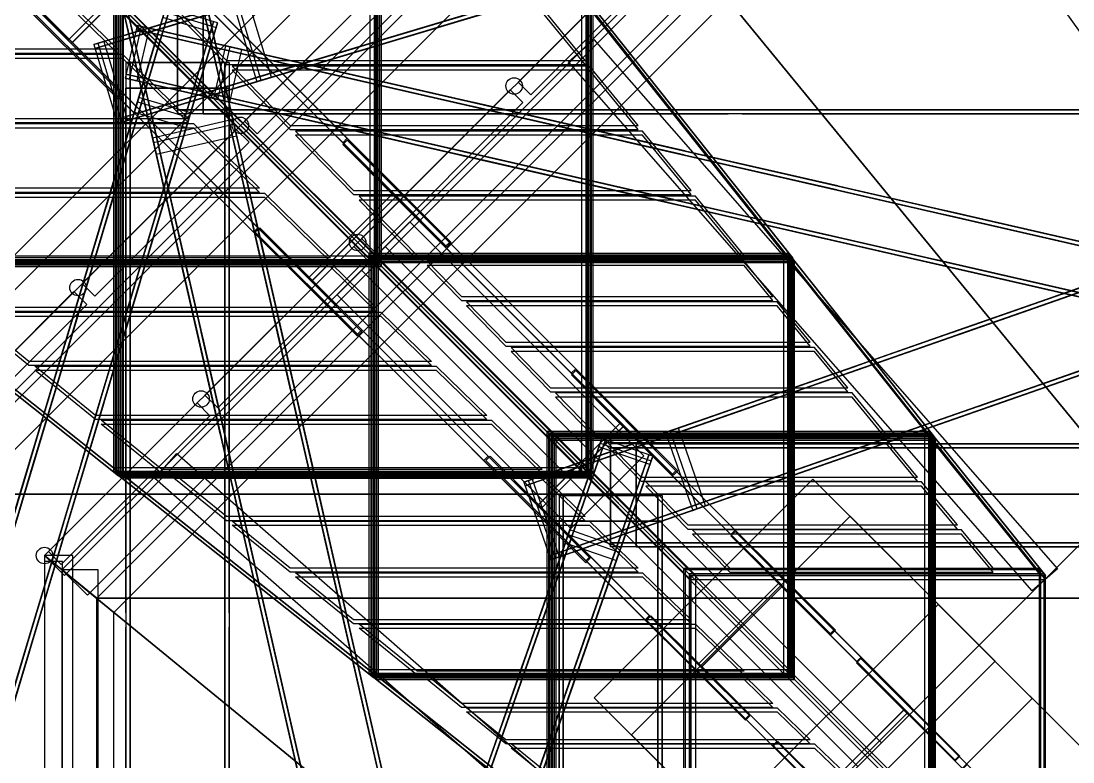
# Model space of a CAD drawing. Header units: millimetres. Extents: x -52000 to 48850, y -48850 to 51750.
# Drawn here: x -13591 to -9509, y 10269 to 13145 of the extents above; entities that cross this region are included whole.
import ezdxf

# ---------------------------------------------------------------- set-up
doc = ezdxf.new("R2010")
doc.units = ezdxf.units.MM
doc.layers.add('D-STR-DECK', color=7, linetype='Continuous', lineweight=25)
doc.layers.add('D-STR-STRC', color=7, linetype='Continuous', lineweight=25)

msp = doc.modelspace()

# ---------------------------------------------------------------- linework, layer by layer
at = {"layer": 'D-STR-DECK'}
for points in [[(-11583.8, 14134.1), (-14134.1, 11583.8), (-14201.9, 11651.7), (-11651.7, 14201.9)], [(-11480, 14000), (-14000, 11480), (-13922.2, 11402.2), (-11402.2, 13922.2)], [(-11480, 14000), (-14000, 11480), (-13922.2, 11402.2), (-11402.2, 13922.2)], [(-11480, 14000), (-14000, 11480), (-13790, 11307.8), (-11307.8, 13790)], [(-11480, 14000), (-14000, 11480), (-13901, 11381), (-11381, 13901)], [(-11480, -14000), (11480, -14000), (14000, -11480), (14000, 11480), (11480, 14000), (-11480, 14000), (-14000, 11480), (-14000, -11480)], [(-13790, 11307.8), (13790, 11307.8), (11307.8, 13790), (-11307.8, 13790)], [(-11070, 13500), (-13500, 11070), (-13297.5, 10904), (-10904, 13297.5)], [(-11070, 13500), (-13500, 11070), (-13422.2, 10992.2), (-10992.2, 13422.2)], [(-11070, 13500), (-13500, 11070), (-13422.2, 10992.2), (-10992.2, 13422.2)], [(-11070, 13500), (-13500, 11070), (-13297.5, 10904), (-10904, 13297.5)], [(-11085.2, 13484.8), (-11662.3, 12907.7), (-11612.8, 12858.2), (-11035.7, 13435.3)], [(-11014.6, 13432.5), (-13432.5, 11014.6), (-13231, 10849.4), (-10849.4, 13231)], [(-11014.6, 13432.5), (-13432.5, 11014.6), (-11315.7, 9278.9), (-9278.9, 11315.7)], [(-11014.6, 13432.5), (-13432.5, 11014.6), (-13333.5, 10915.7), (-10915.7, 13333.5)], [(11014.6, 13432.5), (-11014.6, 13432.5), (-9278.9, 11315.7), (9278.9, 11315.7)], [(-8171.8, 11277.8), (-9690.6, 13394.6), (-9585, 13470.4), (-8066.2, 11353.6)], [(-12125.8, 13354.2), (-12724.2, 12755.8), (-12674.8, 12706.3), (-12076.3, 13304.8)], [(-13297.5, 10904), (13297.5, 10904), (10904, 13297.5), (-10904, 13297.5)], [(-9667.2, 10933.4), (-11466.5, 12986.7), (-11368.7, 13072.4), (-9569.4, 11019)], [(-11692.7, 12877.3), (-12269.8, 12300.2), (-12220.3, 12250.7), (-11643.2, 12827.8)], [(-12755.8, 12724.2), (-13354.2, 12125.8), (-13304.8, 12076.3), (-12706.3, 12674.8)], [(-11457.1, 11174.3), (-12365, 12082.2), (-12082.2, 12365), (-11174.3, 11457.1)], [(-12300.2, 12269.8), (-12877.3, 11692.7), (-12827.8, 11643.2), (-12250.7, 12220.3)], [(-10343.2, 10251.3), (-12269.5, 12177.6), (-12177.6, 12269.5), (-10251.3, 10343.2)], [(-13385.8, 12094.2), (-13984.2, 11495.8), (-13934.8, 11446.3), (-13336.3, 12044.8)], [(-12907.7, 11662.3), (-13484.8, 11085.2), (-13435.3, 11035.7), (-12858.2, 11612.8)], [(-11019, 9569.4), (-13072.4, 11368.7), (-12986.7, 11466.5), (-10933.4, 9667.2)], [(-13790, -11307.8), (4700, -11307.8), (4700, 11307.8), (-13790, 11307.8)], [(-13500, 11070), (-13500, -11070), (-13297.5, -10904), (-13297.5, 10904)], [(-13500, 11070), (-13500, -11070), (-13390, -11070), (-13390, 11070)], [(-13500, 11070), (-13500, -11070), (-13390, -11070), (-13390, 11070)], [(-13500, 11070), (-13500, -11070), (-13297.5, -10904), (-13297.5, 10904)], [(-13500, 11046.9), (-13500, 10170.6), (-13430, 10170.6), (-13430, 11046.9)], [(-13432.5, 11014.6), (-13432.5, -11014.6), (-13231, -10849.4), (-13231, 10849.4)], [(-13432.5, 11014.6), (-13432.5, -11014.6), (-11315.7, -9278.9), (-11315.7, 9278.9)], [(-13432.5, 11014.6), (-13432.5, -11014.6), (-13292.5, -11014.6), (-13292.5, 11014.6)], [(-13297.5, -10904), (4700, -10904), (4700, 10904), (-13297.5, 10904)]]:
    msp.add_lwpolyline(points, close=True, dxfattribs=at)
for centre in [(-11677.5, 12892.5), (-12740, 12740), (-12285, 12285), (-13370, 12110), (-12892.5, 11677.5), (-13500, 11070)]:
    msp.add_circle(centre, 32, dxfattribs=at)
at = {"layer": 'D-STR-STRC'}
for points in [[(-7104.4, 14912.3), (-7662.8, 14745), (-13309, 13053.6), (-12750.7, 13220.8)], [(-7099.8, 14896.9), (-7658.2, 14729.7), (-13304.4, 13038.2), (-12746.1, 13205.5)], [(-7017.2, 14621), (-7575.5, 14453.8), (-13221.8, 12762.3), (-12663.4, 12929.6)], [(-14257.9, 14596.9), (-14596.9, 14257.9), (-13408.9, 13069.9), (-13069.9, 13408.9)], [(-14584.4, 14245.4), (-14245.4, 14584.4), (-13057.3, 13396.3), (-13396.3, 13057.3)], [(-7012.6, 14605.7), (-7570.9, 14438.4), (-13217.2, 12747), (-12658.8, 12914.3)], [(-14596.9, 14257.9), (-14797.5, 14458.5), (-13609.4, 13270.5), (-13408.9, 13069.9)], [(-14814.5, 14441.6), (-14400.7, 14027.8), (-13212.7, 12839.8), (-13626.4, 13253.5)], [(-14266, 14266), (-14266, 12218.6), (-12218.6, 12218.6), (-12218.6, 14266)], [(-14258.3, 14258.3), (-14258.3, 12212.5), (-12212.5, 12212.5), (-12212.5, 14258.3)], [(-14254.1, 14254.1), (-14254.1, 12207.5), (-12207.5, 12207.5), (-12207.5, 14254.1)], [(-12217.9, 12217.9), (-12217.9, 14266.7), (-12237.9, 14266.7), (-12237.9, 12217.9)], [(-14383.8, 14044.8), (-14584.4, 14245.4), (-13396.3, 13057.3), (-13195.7, 12856.8)], [(-14246.4, 14246.4), (-14246.4, 12201.2), (-12201.2, 12201.2), (-12201.2, 14246.4)], [(-14240.2, 14240.2), (-14240.2, 12198.2), (-12198.2, 12198.2), (-12198.2, 14240.2)], [(-14232.6, 14232.6), (-14232.6, 12192), (-12192, 12192), (-12192, 14232.6)], [(-12200.5, 12200.5), (-12200.5, 14247.1), (-12220.5, 14247.1), (-12220.5, 12200.5)], [(-14400.7, 14027.8), (-14383.8, 14044.8), (-13195.7, 12856.8), (-13212.7, 12839.8)], [(-12839.8, 13212.7), (-13253.5, 13626.4), (-13270.5, 13609.4), (-13069.9, 13408.9), (-13408.9, 13069.9), (-13609.4, 13270.5), (-13626.4, 13253.5), (-13212.7, 12839.8), (-13195.7, 12856.8), (-13396.3, 13057.3), (-13057.3, 13396.3), (-12856.8, 13195.7)], [(-12849.2, 13213.1), (-13253.1, 13617), (-13270.1, 13600), (-13074.4, 13404.3), (-13404.3, 13074.4), (-13600, 13270.1), (-13617, 13253.1), (-13213.1, 12849.2), (-13196.1, 12866.2), (-13391.8, 13061.9), (-13061.9, 13391.8), (-12866.2, 13196.1)], [(-13253.1, 13617), (-13270.1, 13600), (-12342.5, 12672.4), (-12325.5, 12689.4)], [(-13270.1, 13600), (-13074.4, 13404.3), (-12146.8, 12476.7), (-12342.5, 12672.4)], [(-12849.2, 13213.1), (-13253.1, 13617), (-12325.5, 12689.4), (-11921.6, 12285.5)], [(-13074.4, 13404.3), (-13404.3, 13074.4), (-12476.7, 12146.8), (-12146.8, 12476.7)], [(-13391.8, 13061.9), (-13061.9, 13391.8), (-12134.3, 12464.2), (-12464.2, 12134.3)], [(-13061.9, 13391.8), (-12866.2, 13196.1), (-11938.6, 12268.5), (-12134.3, 12464.2)], [(-12365.2, 13336.3), (-12814.5, 13201.7), (-13216.8, 13081.2)], [(-12360.6, 13321), (-12809.9, 13186.4), (-13212.2, 13065.9)], [(-12343.7, 13342.7), (-12746, 13222.2), (-13195.3, 13087.6)], [(-12339.1, 13327.4), (-12741.4, 13206.9), (-13190.7, 13072.3)], [(-11336.9, 13327), (-11786.2, 13192.4), (-12217.2, 13063.3)], [(-11332.3, 13311.7), (-11781.6, 13177.1), (-12212.6, 13048)], [(-11315.4, 13333.4), (-11746.4, 13204.3), (-12195.7, 13069.7)], [(-11310.8, 13318.1), (-11741.8, 13189), (-12191.1, 13054.4)], [(-15581.7, 13295.4), (-13279.5, 13295.4), (-12200.5, 12216.4), (-14247.1, 12216.4)], [(-15581.7, 13279.5), (-13279.5, 13279.5), (-12200.5, 12200.5), (-14247.1, 12200.5)], [(-15345.8, 13267.9), (-13453.9, 13267.9), (-13216.2, 13035.1), (-15062.7, 13035.1)], [(-13600, 13270.1), (-13617, 13253.1), (-12689.4, 12325.5), (-12672.4, 12342.5)], [(-13404.3, 13074.4), (-13600, 13270.1), (-12672.4, 12342.5), (-12476.7, 12146.8)], [(-12890.9, 13294.4), (-13202.9, 13222.9), (-13076.9, 12673.4), (-12765, 12744.9)], [(-12906.5, 13290.9), (-12780.6, 12741.3), (-11100.1, 5409.1), (-11226, 5958.6)], [(-12890.9, 13294.4), (-12765, 12744.9), (-11084.5, 5412.7), (-11210.4, 5962.2)], [(-15345.8, 13252), (-13453.9, 13252), (-13216.2, 13019.2), (-15062.7, 13019.2)], [(-13617, 13253.1), (-13213.1, 12849.2), (-12285.5, 11921.6), (-12689.4, 12325.5)], [(-12619.3, 12926.1), (-12711.1, 13232.7), (-13269.5, 13065.4), (-13177.6, 12758.9)], [(-13232.4, 13232.4), (-13232.4, 11396.2), (-13212.4, 11396.2), (-13212.4, 13232.4)], [(-11396.2, 13232.4), (-13232.4, 13232.4), (-12223.8, 12223.8), (-10596.4, 12223.8)], [(-13231.7, 13231.7), (-13231.7, 11396.9), (-11396.9, 11396.9), (-11396.9, 13231.7)], [(-12880.4, 13248.3), (-13192.3, 13176.8), (-13066.3, 12627.3), (-12754.4, 12698.8)], [(-6260.8, 13234.1), (-6828.6, 13035.8), (-11640.1, 11355.3), (-11072.3, 11553.6)], [(-11396.2, 11396.2), (-11396.2, 13232.4), (-11416.2, 13232.4), (-11416.2, 11396.2)], [(-14830.8, 7184.6), (-14721, 7551), (-13029.6, 13197.3), (-13139.4, 12830.8)], [(-14815.5, 7180), (-14705.7, 7546.4), (-13014.3, 13192.7), (-13124.1, 12826.2)], [(-12658.8, 12914.3), (-12750.7, 13220.8), (-13309, 13053.6), (-13217.2, 12747)], [(-11396.2, 13216.5), (-13232.4, 13216.5), (-12223.8, 12207.9), (-10596.4, 12207.9)], [(-13224.4, 13224.4), (-13224.4, 11391.1), (-11391.1, 11391.1), (-11391.1, 13224.4)], [(-13220.3, 13220.3), (-13220.3, 11386.2), (-11386.2, 11386.2), (-11386.2, 13220.3)], [(-13213.3, 13213.3), (-13213.3, 11379.4), (-13193.3, 11379.4), (-13193.3, 13213.3)], [(-13212.6, 13212.6), (-13212.6, 11380.1), (-11380.1, 11380.1), (-11380.1, 13212.6)], [(-13207.1, 13207.1), (-13207.1, 11377.4), (-11377.4, 11377.4), (-11377.4, 13207.1)], [(-13202.9, 13222.9), (-13076.9, 12673.4), (-11396.4, 5341.2), (-11522.4, 5890.7)], [(-13199.7, 13199.7), (-13199.7, 11371.5), (-11371.5, 11371.5), (-11371.5, 13199.7)], [(-13187.3, 13226.5), (-13061.3, 12677), (-11380.8, 5344.8), (-11506.8, 5894.3)], [(-13139.4, 12830.8), (-12938.2, 12770.6), (-12828.5, 13137), (-13029.6, 13197.3)], [(-13034.9, 13179.8), (-12833.7, 13119.6), (-12828.5, 13137), (-13029.6, 13197.3)], [(-11573.2, 13200.4), (-12998, 13200.4), (-12793.6, 12991.2), (-11402.5, 12991.2)], [(-12883.3, 13189.6), (-12761.5, 12658.2), (-12660.2, 12216)], [(-12867.7, 13193.2), (-12745.9, 12661.8), (-12644.6, 12219.6)], [(-12866.2, 13196.1), (-12849.2, 13213.1), (-11921.6, 12285.5), (-11938.6, 12268.5)], [(-12658.8, 12914.3), (-12750.7, 13220.8), (-12768.1, 13215.6), (-12676.3, 12909.1)], [(-11807.4, 13186), (-12256.7, 13051.4), (-12687.7, 12922.3)], [(-11786, 13192.5), (-12216.9, 13063.4), (-12666.2, 12928.8)], [(-6255.6, 13219), (-6823.3, 13020.7), (-11634.8, 11340.2), (-11067, 11538.5)], [(-11379.4, 11379.4), (-11379.4, 13213.3), (-11399.4, 13213.3), (-11399.4, 11379.4)], [(-13151.2, 12791.3), (-12950.1, 12731), (-12840.3, 13097.5), (-13041.5, 13157.7)], [(-11573.2, 13184.5), (-12998, 13184.5), (-12793.6, 12975.3), (-11402.5, 12975.3)], [(-12983.9, 12783.9), (-12983.9, 13183.9), (-12983.9, 13183.9), (-12983.9, 12783.9)], [(-12883.9, 12783.9), (-12883.9, 13183.9), (-12883.9, 13183.9), (-12883.9, 12783.9)], [(-12879.2, 13171.7), (-12777.9, 12729.5), (-12656.1, 12198.1)], [(-12863.6, 13175.3), (-12762.3, 12733.1), (-12640.5, 12201.7)], [(-11802.8, 13170.7), (-12252.1, 13036.1), (-12683.1, 12907)], [(-11781.4, 13177.1), (-12212.3, 13048), (-12661.6, 12913.4)], [(-14645, 7128.9), (-14535.2, 7495.3), (-12843.8, 13141.6), (-12953.6, 12775.2)], [(-14629.7, 7124.3), (-14519.9, 7490.8), (-12828.5, 13137), (-12938.2, 12770.6)], [(-13254.9, 12445.4), (-13177.8, 12702.7), (-13057.3, 13105)], [(-13140.8, 13127.6), (-13187.7, 12922.9), (-13170.5, 12919), (-13123.6, 13123.7)], [(-13140.8, 13127.6), (-13187.7, 12922.9), (-12827.1, 12840.3), (-12780.2, 13044.9)], [(-13179.7, 13121.7), (-13057.8, 12590.3), (-12956.5, 12148.1)], [(-13164.1, 13125.3), (-13042.3, 12593.8), (-12940.9, 12151.6)], [(-13160, 13107.4), (-13058.6, 12665.2), (-12936.8, 12133.8)], [(-13144.4, 13112), (-12783.7, 13029.3), (-5451.5, 11348.9), (-5812.1, 11431.5)], [(-13094.6, 13117), (-13141.6, 12912.3), (-12780.9, 12829.7), (-12734, 13034.4)], [(-13140.8, 13127.6), (-12780.2, 13044.9), (-5447.9, 11364.4), (-5808.6, 11447.1)], [(-13039.5, 13104.4), (-12508.1, 12982.6), (-12254.8, 12924.5)], [(-13261.3, 12423.9), (-13140.8, 12826.2), (-13063.7, 13083.6)], [(-13246, 12419.3), (-13125.5, 12821.6), (-13048.4, 13079)], [(-13239.5, 12440.8), (-13162.4, 12698.1), (-13041.9, 13100.4)], [(-13175.6, 13103.8), (-13074.2, 12661.6), (-12952.4, 12130.2)], [(-13043.1, 13088.8), (-12511.7, 12967), (-12258.4, 12908.9)], [(-13025.2, 13084.7), (-12771.9, 13026.6), (-12240.5, 12904.8)], [(-13021.7, 13100.3), (-12768.4, 13042.2), (-12236.9, 12920.4)], [(-13196.1, 12866.2), (-13391.8, 13061.9), (-12464.2, 12134.3), (-12268.5, 11938.6)], [(-13199.7, 12752.2), (-13291.6, 13058.8), (-13309, 13053.6), (-13217.2, 12747)], [(-12277.9, 13045.1), (-12727.2, 12910.5), (-13129.5, 12790)], [(-12273.3, 13029.8), (-12722.7, 12895.2), (-13124.9, 12774.7)], [(-12256.5, 13051.5), (-12658.8, 12931), (-13108.1, 12796.4)], [(-12251.9, 13036.2), (-12654.2, 12915.7), (-13103.5, 12781.1)], [(-13075.5, 12368.2), (-12954.9, 12770.5), (-12877.8, 13027.9)], [(-13069, 12389.7), (-12991.9, 12647.1), (-12871.4, 13049.3)], [(-13060.1, 12363.6), (-12939.6, 12765.9), (-12862.5, 13023.3)], [(-13053.7, 12385.1), (-12976.6, 12642.5), (-12856.1, 13044.8)], [(-12797.3, 13048.9), (-12844.2, 12844.2), (-12827.1, 12840.3), (-12780.2, 13044.9)], [(-15039.7, 13016.2), (-13196.9, 13016.2), (-12940.9, 12765.3), (-14734.6, 12765.3)], [(-15039.7, 13000.3), (-13196.9, 13000.3), (-12940.9, 12749.4), (-14734.6, 12749.4)], [(-12783.9, 12983.9), (-13183.9, 12983.9), (-13183.9, 12983.9), (-12783.9, 12983.9)], [(-13167.9, 12983.9), (-13167.9, 12983.9), (-13167.9, -12983.9), (-13167.9, -12983.9)], [(-12799.9, 12983.9), (-12799.9, 12983.9), (-12799.9, -12983.9), (-12799.9, -12983.9)], [(-11384.6, 12969.3), (-12772.2, 12969.3), (-12547.3, 12739.1), (-11196.8, 12739.1)], [(-11384.6, 12953.4), (-12772.2, 12953.4), (-12547.3, 12723.2), (-11196.8, 12723.2)], [(-12465.5, 12956.4), (-11900.7, 12827), (-11647.4, 12768.9)], [(-12462, 12972), (-11897.1, 12842.6), (-11643.8, 12784.5)], [(-12447.7, 12952.3), (-12194.4, 12894.3), (-11629.5, 12764.8)], [(-12444.1, 12967.9), (-12190.8, 12909.9), (-11625.9, 12780.4)], [(-6160.6, 12947.1), (-6728.4, 12748.8), (-11539.8, 11068.3), (-10972.1, 11266.6)], [(-13187.7, 12922.9), (-12827.1, 12840.3), (-5494.9, 11159.8), (-5855.5, 11242.4)], [(-13184.1, 12938.5), (-12823.5, 12855.8), (-5491.3, 11175.4), (-5851.9, 11258)], [(-13082.9, 12915.3), (-12551.4, 12793.5), (-12298.1, 12735.4)], [(-13065, 12911.2), (-12811.7, 12853.1), (-12280.3, 12731.3)], [(-6155.3, 12932), (-6723.1, 12733.7), (-11534.6, 11053.2), (-10966.8, 11251.5)], [(-13213.1, 12849.2), (-13196.1, 12866.2), (-12268.5, 11938.6), (-12285.5, 11921.6)], [(-13183.9, 12883.9), (-13183.9, 12883.9), (-13183.9, 10847.4), (-13183.9, 10847.4)], [(-12783.9, 12883.9), (-13183.9, 12883.9), (-13183.9, 12883.9), (-12783.9, 12883.9)], [(-13167.9, 12883.9), (-13167.9, 12883.9), (-13167.9, 10847.4), (-13167.9, 10847.4)], [(-13086.5, 12899.7), (-12555, 12777.9), (-12301.7, 12719.8)], [(-13068.6, 12895.6), (-12815.3, 12837.5), (-12283.8, 12715.7)], [(-12799.9, 12883.9), (-12799.9, 12883.9), (-12799.9, 10847.4), (-12799.9, 10847.4)], [(-12783.9, 12883.9), (-12783.9, 12883.9), (-12783.9, 10847.4), (-12783.9, 10847.4)], [(-13139.4, 12830.8), (-12938.2, 12770.6), (-12933, 12788), (-13134.2, 12848.3)], [(-11851, 12832), (-11286.1, 12702.5), (-11032.8, 12644.5)], [(-11833.1, 12827.9), (-11579.8, 12769.8), (-11014.9, 12640.4)], [(12983.9, 12799.9), (12983.9, 12799.9), (-12983.9, 12799.9), (-12983.9, 12799.9)], [(-10847.4, 12799.9), (-10847.4, 12799.9), (-12883.9, 12799.9), (-12883.9, 12799.9)], [(-10847.4, 12783.9), (-10847.4, 12783.9), (-12883.9, 12783.9), (-12883.9, 12783.9)], [(-12505.3, 12782.9), (-11940.4, 12653.5), (-11687.1, 12595.4)], [(-12487.4, 12778.8), (-12234.1, 12720.8), (-11669.3, 12591.3)], [(-11854.5, 12816.4), (-11289.6, 12686.9), (-11036.3, 12628.9)], [(-11836.6, 12812.3), (-11583.4, 12754.2), (-11018.5, 12624.8)], [(-8683.4, 12799.9), (-8683.4, 12799.9), (-10792.4, 12799.9), (-10792.4, 12799.9)], [(-8683.4, 12783.9), (-8683.4, 12783.9), (-10792.4, 12783.9), (-10792.4, 12783.9)], [(-14711.7, 12746.4), (-12921.6, 12746.4), (-12665.5, 12495.6), (-14406.6, 12495.6)], [(-12768.9, 12762.1), (-13080.8, 12690.6), (-13076.9, 12673.4), (-12765, 12744.9)], [(-12508.9, 12767.3), (-11944, 12637.9), (-11690.7, 12579.8)], [(-12491, 12763.2), (-12237.7, 12705.2), (-11672.8, 12575.7)], [(-14711.7, 12730.5), (-12921.6, 12730.5), (-12665.5, 12479.7), (-14406.6, 12479.7)], [(-11178.9, 12717.1), (-12525.8, 12717.1), (-12300.9, 12486.9), (-10991.1, 12486.9)], [(-11178.9, 12701.2), (-12525.8, 12701.2), (-12300.9, 12471), (-10991.1, 12471)], [(-13395.8, 11974.8), (-13318.7, 12232.2), (-13189.6, 12663.2)], [(-13380.5, 11970.2), (-13303.4, 12227.6), (-13174.3, 12658.6)], [(-11921.6, 12285.5), (-12325.5, 12689.4), (-12342.5, 12672.4), (-12146.8, 12476.7), (-12476.7, 12146.8), (-12672.4, 12342.5), (-12689.4, 12325.5), (-12285.5, 11921.6), (-12268.5, 11938.6), (-12464.2, 12134.3), (-12134.3, 12464.2), (-11938.6, 12268.5)], [(-11929, 12285.6), (-12325.4, 12682), (-12342.3, 12665), (-12150.5, 12473.1), (-12473.1, 12150.5), (-12665, 12342.3), (-12682, 12325.4), (-12285.6, 11929), (-12268.7, 11946), (-12460.5, 12137.9), (-12137.9, 12460.5), (-11946, 12268.7)], [(-12325.4, 12682), (-12342.3, 12665), (-11455.7, 11778.3), (-11438.7, 11795.3)], [(-12342.3, 12665), (-12150.5, 12473.1), (-11263.8, 11586.4), (-11455.7, 11778.3)], [(-11929, 12285.6), (-12325.4, 12682), (-11438.7, 11795.3), (-11042.3, 11398.9)], [(-11243.5, 12676.3), (-10678.6, 12546.9), (-10425.3, 12488.8)], [(-11239.9, 12691.9), (-10675.1, 12562.5), (-10421.8, 12504.4)], [(-11225.6, 12672.2), (-10972.3, 12614.2), (-10407.5, 12484.7)], [(-11222.1, 12687.8), (-10968.8, 12629.8), (-10403.9, 12500.3)], [(-13402.3, 11953.4), (-13273.2, 12384.3), (-13196, 12641.7)], [(-13386.9, 11948.8), (-13257.8, 12379.7), (-13180.7, 12637.1)], [(-12735.4, 12615.6), (-12605.9, 12050.7), (-12504.5, 11608.5)], [(-11897.9, 12627.3), (-11333, 12497.8), (-11079.7, 12439.8)], [(-11894.3, 12642.9), (-11329.4, 12513.4), (-11076.1, 12455.4)], [(-11880, 12623.2), (-11626.7, 12565.1), (-11061.8, 12435.7)], [(-11876.4, 12638.8), (-11623.1, 12580.7), (-11058.2, 12451.3)], [(-13216.4, 11897.7), (-13087.3, 12328.7), (-13010.2, 12586)], [(-13210, 11919.2), (-13132.9, 12176.5), (-13003.8, 12607.5)], [(-13201.1, 11893.1), (-13072, 12324.1), (-12994.9, 12581.5)], [(-13194.7, 11914.6), (-13117.6, 12171.9), (-12988.5, 12602.9)], [(-12751, 12612), (-12621.5, 12047.2), (-12520.1, 11605)], [(-12746.9, 12594.2), (-12645.5, 12152), (-12516, 11587.1)], [(-12731.3, 12597.7), (-12629.9, 12155.5), (-12500.5, 11590.7)], [(-13047.3, 12544.1), (-12917.8, 11979.2), (-12816.5, 11537.1)], [(-13031.7, 12547.7), (-12902.2, 11982.8), (-12800.9, 11540.6)], [(-10632.5, 12536.3), (-10067.6, 12406.8), (-9814.3, 12348.8)], [(-10628.9, 12551.9), (-10064, 12422.4), (-9810.7, 12364.4)], [(-10611, 12547.8), (-10357.7, 12489.7), (-9792.9, 12360.3)], [(-13043.2, 12526.3), (-12941.8, 12084.1), (-12812.4, 11519.2)], [(-13027.6, 12529.8), (-12926.2, 12087.6), (-12796.8, 11522.8)], [(-11283.3, 12502.8), (-10718.4, 12373.4), (-10465.1, 12315.3)], [(-11265.4, 12498.7), (-11012.1, 12440.7), (-10447.2, 12311.2)], [(-10614.6, 12532.2), (-10361.3, 12474.1), (-9796.4, 12344.7)], [(-14383.6, 12476.7), (-12646.2, 12476.7), (-12390.1, 12225.8), (-14078.5, 12225.8)], [(-14383.6, 12460.8), (-12646.2, 12460.8), (-12390.1, 12209.9), (-14078.5, 12209.9)], [(-12150.5, 12473.1), (-12473.1, 12150.5), (-11586.4, 11263.8), (-11263.8, 11586.4)], [(-12460.5, 12137.9), (-12137.9, 12460.5), (-11251.2, 11573.9), (-11573.9, 11251.2)], [(-10973.2, 12464.9), (-12279.4, 12464.9), (-12054.5, 12234.7), (-10785.4, 12234.7)], [(-12137.9, 12460.5), (-11946, 12268.7), (-11059.3, 11382), (-11251.2, 11573.9)], [(-11286.8, 12487.2), (-10722, 12357.8), (-10468.7, 12299.7)], [(-11269, 12483.1), (-11015.7, 12425.1), (-10450.8, 12295.6)], [(-10973.2, 12449.1), (-12279.4, 12449.1), (-12054.5, 12218.9), (-10785.4, 12218.9)], [(-10017.9, 12411.9), (-9453, 12282.4), (-9199.7, 12224.3)], [(-10021.5, 12396.3), (-9456.6, 12266.8), (-9203.3, 12208.7)], [(-10003.6, 12392.2), (-9750.3, 12334.1), (-9185.4, 12204.6)], [(-10000, 12407.8), (-9746.7, 12349.7), (-9181.8, 12220.2)], [(-8725.5, 12373.3), (-9094.1, 12244.5), (-9551, 12085)], [(-12665, 12342.3), (-12682, 12325.4), (-11795.3, 11438.7), (-11778.3, 11455.7)], [(-12473.1, 12150.5), (-12665, 12342.3), (-11778.3, 11455.7), (-11586.4, 11263.8)], [(-10675.8, 12347.2), (-10110.9, 12217.7), (-9857.7, 12159.7)], [(-10672.3, 12362.8), (-10107.4, 12233.3), (-9854.1, 12175.3)], [(-10658, 12343.1), (-10404.7, 12285.1), (-9839.8, 12155.6)], [(-10654.4, 12358.7), (-10401.1, 12300.6), (-9836.2, 12171.2)], [(-8750.9, 12364.4), (-9207.7, 12204.9), (-9576.4, 12076.1)], [(-8745.6, 12349.3), (-9202.5, 12189.8), (-9571.1, 12061)], [(-8720.2, 12358.2), (-9088.9, 12229.4), (-9545.7, 12069.9)], [(-12682, 12325.4), (-12285.6, 11929), (-11398.9, 11042.3), (-11795.3, 11438.7)], [(-11946, 12268.7), (-11929, 12285.6), (-11042.3, 11398.9), (-11059.3, 11382)], [(-14266.7, 12233.8), (-12217.9, 12233.8), (-11379.4, 11395.3), (-13213.3, 11395.3)], [(-14266.7, 12217.9), (-12217.9, 12217.9), (-11379.4, 11379.4), (-13213.3, 11379.4)], [(-14032.8, 12207.3), (-12391.8, 12207.3), (-12213.5, 12033.3), (-13818.8, 12033.3)], [(-12241.9, 12241.9), (-12241.9, 10612.2), (-12221.9, 10612.2), (-12221.9, 12241.9)], [(-10612.2, 12241.9), (-12241.9, 12241.9), (-11534.2, 11534.2), (-10049.6, 11534.2)], [(-10612.2, 12226), (-12241.9, 12226), (-11534.2, 11518.3), (-10049.6, 11518.3)], [(-12241.2, 12241.2), (-12241.2, 10612.9), (-10612.9, 10612.9), (-10612.9, 12241.2)], [(-12234.3, 12234.3), (-12234.3, 10607.5), (-10607.5, 10607.5), (-10607.5, 12234.3)], [(-12230.4, 12230.4), (-12230.4, 10602.9), (-10602.9, 10602.9), (-10602.9, 12230.4)], [(-12223.8, 12223.8), (-12223.8, 10596.4), (-12203.8, 10596.4), (-12203.8, 12223.8)], [(-12223, 12223), (-12223, 10597.1), (-10597.1, 10597.1), (-10597.1, 12223)], [(-12218.3, 12218.3), (-12218.3, 10594.7), (-10594.7, 10594.7), (-10594.7, 12218.3)], [(-12211.4, 12211.4), (-12211.4, 10589.3), (-10589.3, 10589.3), (-10589.3, 12211.4)], [(-10785.4, 12212.1), (-12015.3, 12212.1), (-11881.7, 12075.2), (-10673.1, 12075.2)], [(-10612.2, 10612.2), (-10612.2, 12241.9), (-10632.2, 12241.9), (-10632.2, 10612.2)], [(-10596.4, 10596.4), (-10596.4, 12223.8), (-10616.4, 12223.8), (-10616.4, 10596.4)], [(-10064.8, 12207.2), (-9499.9, 12077.7), (-9246.6, 12019.6)], [(-10061.2, 12222.8), (-9496.4, 12093.3), (-9243.1, 12035.2)], [(-10043.4, 12218.7), (-9790.1, 12160.6), (-9225.2, 12031.1)], [(-9151.8, 12224.4), (-9608.7, 12064.8), (-9977.3, 11936.1)], [(-9146.5, 12209.3), (-9603.4, 12049.7), (-9972.1, 11921)], [(-9126.4, 12233.3), (-9495.1, 12104.5), (-9952, 11944.9)], [(-9121.2, 12218.2), (-9489.8, 12089.4), (-9946.7, 11929.8)], [(-14032.8, 12191.3), (-12391.8, 12191.3), (-12213.5, 12017.4), (-13818.8, 12017.4)], [(-13543.2, 11482.9), (-13414.1, 11913.8), (-13337, 12171.2)], [(-13536.8, 11504.3), (-13459.7, 11761.7), (-13330.6, 12192.7)], [(-13527.9, 11478.3), (-13398.8, 11909.2), (-13321.7, 12166.6)], [(-13521.4, 11499.7), (-13444.3, 11757.1), (-13315.2, 12188.1)], [(-10785.4, 12196.2), (-12015.3, 12196.2), (-11881.7, 12059.3), (-10673.1, 12059.3)], [(-10046.9, 12203.1), (-9793.6, 12145), (-9228.8, 12015.5)], [(-13350.9, 11448.6), (-13273.8, 11706), (-13144.7, 12137)], [(-13335.6, 11444.1), (-13258.5, 11701.4), (-13129.4, 12132.4)], [(-12268.7, 11946), (-12460.5, 12137.9), (-11573.9, 11251.2), (-11382, 11059.3)], [(-13357.4, 11427.2), (-13228.3, 11858.1), (-13151.2, 12115.5)], [(-13342, 11422.6), (-13212.9, 11853.6), (-13135.8, 12110.9)], [(-9552.8, 12084.4), (-10009.6, 11924.8), (-10378.3, 11796)], [(-9527.4, 12093.2), (-9896, 11964.5), (-10352.9, 11804.9)], [(-10656.4, 12054.7), (-11861.8, 12054.7), (-11709.2, 11898.3), (-10528.1, 11898.3)], [(-9547.5, 12069.3), (-10004.4, 11909.7), (-10373, 11780.9)], [(-9522.1, 12078.1), (-9890.8, 11949.4), (-10347.6, 11789.8)], [(-13796.3, 12015.1), (-12194.7, 12015.1), (-11998.6, 11823.7), (-13560.7, 11823.7)], [(-12595.3, 12004.6), (-12465.9, 11439.7), (-12364.5, 10997.5)], [(-10656.4, 12038.8), (-11861.8, 12038.8), (-11709.2, 11882.4), (-10528.1, 11882.4)], [(-13796.3, 11999.2), (-12194.7, 11999.2), (-11998.6, 11807.8), (-13560.7, 11807.8)], [(-12610.9, 12001), (-12481.5, 11436.1), (-12380.1, 10994)], [(-12606.8, 11983.2), (-12505.5, 11541), (-12376, 10976.1)], [(-12591.2, 11986.7), (-12489.9, 11544.5), (-12360.4, 10979.6)], [(-12907.2, 11933.1), (-12777.8, 11368.2), (-12676.4, 10926)], [(-12891.6, 11936.7), (-12762.2, 11371.8), (-12660.8, 10929.6)], [(-12285.6, 11929), (-12268.7, 11946), (-11382, 11059.3), (-11398.9, 11042.3)], [(-9953.7, 11944.3), (-10410.6, 11784.7), (-10779.3, 11656)], [(-9948.5, 11929.2), (-10405.3, 11769.6), (-10774, 11640.9)], [(-9928.3, 11953.2), (-10297, 11824.4), (-10753.9, 11664.9)], [(-9923.1, 11938.1), (-10291.7, 11809.3), (-10748.6, 11649.7)], [(-9051.6, 11937.4), (-9508.4, 11777.8), (-9877.1, 11649.1)], [(-9046.3, 11922.3), (-9503.2, 11762.7), (-9871.8, 11634)], [(-9026.2, 11946.3), (-9394.9, 11817.5), (-9851.7, 11657.9)], [(-9020.9, 11931.2), (-9389.6, 11802.4), (-9846.4, 11642.8)], [(-12903.1, 11915.2), (-12801.8, 11473), (-12672.3, 10908.2)], [(-12887.5, 11918.8), (-12786.2, 11476.6), (-12656.7, 10911.7)], [(-10511.3, 11877.8), (-11689.3, 11877.8), (-11536.7, 11721.3), (-10383, 11721.3)], [(-10511.3, 11861.9), (-11689.3, 11861.9), (-11536.7, 11705.5), (-10383, 11705.5)], [(-13538.2, 11805.4), (-11979.8, 11805.4), (-11783.7, 11614.1), (-13302.6, 11614.1)], [(-10354.7, 11804.3), (-10811.6, 11644.7), (-11180.2, 11515.9)], [(-10329.3, 11813.1), (-10698, 11684.4), (-11154.8, 11524.8)], [(-10324, 11798), (-10692.7, 11669.3), (-11149.5, 11509.7)], [(-9427.1, 11806.2), (-9795.8, 11677.5), (-10252.7, 11517.9)], [(-13538.2, 11789.5), (-11979.8, 11789.5), (-11783.7, 11598.2), (-13302.6, 11598.2)], [(-11042.3, 11398.9), (-11438.7, 11795.3), (-11455.7, 11778.3), (-11263.8, 11586.4), (-11586.4, 11263.8), (-11778.3, 11455.7), (-11795.3, 11438.7), (-11398.9, 11042.3), (-11382, 11059.3), (-11573.9, 11251.2), (-11251.2, 11573.9), (-11059.3, 11382)], [(-11049.7, 11399), (-11438.6, 11788), (-11455.6, 11771), (-11267.4, 11582.8), (-11582.8, 11267.4), (-11771, 11455.6), (-11788, 11438.6), (-11399, 11049.7), (-11382.1, 11066.6), (-11570.2, 11254.8), (-11254.8, 11570.2), (-11066.6, 11382.1)], [(-11438.6, 11788), (-11455.6, 11771), (-10836.7, 11152.2), (-10819.8, 11169.1)], [(-11455.6, 11771), (-11267.4, 11582.8), (-10648.6, 10964), (-10836.7, 11152.2)], [(-11049.7, 11399), (-11438.6, 11788), (-10819.8, 11169.1), (-10430.9, 10780.2)], [(-10349.4, 11789.2), (-10806.3, 11629.6), (-11174.9, 11500.8)], [(-9452.5, 11797.4), (-9909.4, 11637.8), (-10278.1, 11509)], [(-9447.3, 11782.3), (-9904.1, 11622.7), (-10272.8, 11493.9)], [(-9421.9, 11791.1), (-9790.5, 11662.4), (-10247.4, 11502.8)], [(-13677.7, 11033.8), (-13600.6, 11291.2), (-13471.5, 11722.1)], [(-13662.4, 11029.2), (-13585.3, 11286.6), (-13456.2, 11717.5)], [(-13684.2, 11012.3), (-13555.1, 11443.3), (-13478, 11700.7)], [(-13668.8, 11007.7), (-13539.7, 11438.7), (-13462.6, 11696.1)], [(-10366.2, 11700.9), (-11516.8, 11700.9), (-11364.2, 11544.4), (-10237.9, 11544.4)], [(-10366.2, 11685), (-11516.8, 11685), (-11364.2, 11528.5), (-10237.9, 11528.5)], [(-13498.3, 10956.7), (-13369.2, 11387.6), (-13292.1, 11645)], [(-13491.9, 10978.1), (-13414.8, 11235.5), (-13285.7, 11666.5)], [(-13483, 10952.1), (-13353.9, 11383), (-13276.8, 11640.4)], [(-13476.6, 10973.5), (-13399.5, 11230.9), (-13270.4, 11661.9)], [(-10755.6, 11664.2), (-11212.5, 11504.7), (-11557.8, 11384.1)], [(-10750.4, 11649.1), (-11207.2, 11489.6), (-11552.5, 11369)], [(-10730.3, 11673.1), (-11075.5, 11552.5), (-11532.4, 11392.9)], [(-10725, 11658), (-11070.2, 11537.4), (-11527.1, 11377.8)], [(-9853.5, 11657.3), (-10310.4, 11497.7), (-10679, 11369)], [(-9848.2, 11642.2), (-10305.1, 11482.6), (-10673.7, 11353.9)], [(-9828.1, 11666.2), (-10196.8, 11537.4), (-10653.6, 11377.9)], [(-9822.8, 11651.1), (-10191.5, 11522.3), (-10648.4, 11362.7)], [(-13280.1, 11595.8), (-11764.9, 11595.8), (-11568.8, 11404.5), (-13044.6, 11404.5)], [(-13280.1, 11579.9), (-11764.9, 11579.9), (-11568.8, 11388.5), (-13044.6, 11388.5)], [(-10966.8, 11251.5), (-11072.3, 11553.6), (-11640.1, 11355.3), (-11534.6, 11053.2)], [(-10934.5, 11262.8), (-11040, 11564.9), (-11607.8, 11366.6), (-11502.3, 11064.5)], [(-11267.4, 11582.8), (-11582.8, 11267.4), (-10964, 10648.6), (-10648.6, 10964)], [(-11570.2, 11254.8), (-11254.8, 11570.2), (-10636, 10951.4), (-10951.4, 10636)], [(-11254.8, 11570.2), (-11066.6, 11382.1), (-10447.8, 10763.3), (-10636, 10951.4)], [(-10966.8, 11251.5), (-11072.3, 11553.6), (-11090.1, 11547.4), (-10984.5, 11245.3)], [(-13148.1, 6340.3), (-13018, 6712.9), (-11337.5, 11524.3), (-11467.6, 11151.8)], [(-13133, 6335), (-13002.9, 6707.6), (-11322.4, 11519.1), (-11452.5, 11146.5)], [(-11551.2, 11551.2), (-11551.2, 10064.5), (-11531.2, 10064.5), (-11531.2, 11551.2)], [(-10064.5, 11551.2), (-11551.2, 11551.2), (-10993, 10993), (-9614.9, 10993)], [(-10064.5, 11535.3), (-11551.2, 11535.3), (-10993, 10977.1), (-9614.9, 10977.1)], [(-11550.5, 11550.5), (-11550.5, 10065.2), (-10065.2, 10065.2), (-10065.2, 11550.5)], [(-11544, 11544), (-11544, 10060), (-10060, 10060), (-10060, 11544)], [(-11540.3, 11540.3), (-11540.3, 10055.7), (-10055.7, 10055.7), (-10055.7, 11540.3)], [(-11534.2, 11534.2), (-11534.2, 10049.6), (-11514.2, 10049.6), (-11514.2, 11534.2)], [(-11533.5, 11533.5), (-11533.5, 10050.3), (-10050.3, 10050.3), (-10050.3, 11533.5)], [(-11528.9, 11528.9), (-11528.9, 10047.8), (-10047.8, 10047.8), (-10047.8, 11528.9)], [(-11522.4, 11522.4), (-11522.4, 10042.6), (-10042.6, 10042.6), (-10042.6, 11522.4)], [(-11467.6, 11151.8), (-11269.4, 11082.5), (-11139.2, 11455.1), (-11337.5, 11524.3)], [(-11343.7, 11506.6), (-11145.4, 11437.4), (-11139.2, 11455.1), (-11337.5, 11524.3)], [(-10235.4, 11523.1), (-11329.7, 11523.1), (-11185, 11374.7), (-10112.1, 11374.7)], [(-10254.4, 11517.3), (-10711.3, 11357.7), (-11080, 11228.9)], [(-10229.1, 11526.1), (-10597.7, 11397.4), (-11054.6, 11237.8)], [(-10064.5, 10064.5), (-10064.5, 11551.2), (-10084.5, 11551.2), (-10084.5, 10064.5)], [(-10049.6, 10049.6), (-10049.6, 11534.2), (-10069.6, 11534.2), (-10069.6, 10049.6)], [(-11478.9, 11119.5), (-11280.6, 11050.2), (-11150.5, 11422.8), (-11348.8, 11492.1)], [(-10235.4, 11507.2), (-11329.7, 11507.2), (-11185, 11358.8), (-10112.1, 11358.8)], [(-11303.4, 11103.4), (-11303.4, 11503.4), (-11303.4, 11503.4), (-11303.4, 11103.4)], [(11303.4, 11487.4), (11303.4, 11487.4), (-11303.4, 11487.4), (-11303.4, 11487.4)], [(-9447, 11503.4), (-9447, 11503.4), (-11203.4, 11503.4), (-11203.4, 11503.4)], [(-11203.4, 11103.4), (-11203.4, 11503.4), (-11203.4, 11503.4), (-11203.4, 11103.4)], [(-9447, 11487.4), (-9447, 11487.4), (-11203.4, 11487.4), (-11203.4, 11487.4)], [(-10249.2, 11502.2), (-10706, 11342.6), (-11074.7, 11213.8)], [(-10223.8, 11511), (-10592.4, 11382.3), (-11049.3, 11222.7)], [(-12965, 6276.3), (-12834.8, 6648.9), (-11154.3, 11460.4), (-11284.5, 11087.8)], [(-12949.9, 6271), (-12819.7, 6643.6), (-11139.2, 11455.1), (-11269.4, 11082.5)], [(-11771, 11455.6), (-11788, 11438.6), (-11169.1, 10819.8), (-11152.2, 10836.7)], [(-11788, 11438.6), (-11399, 11049.7), (-10780.2, 10430.9), (-11169.1, 10819.8)], [(-11582.8, 11267.4), (-11771, 11455.6), (-11152.2, 10836.7), (-10964, 10648.6)], [(-11578.2, 10835.1), (-11486.8, 11096.8), (-11366.2, 11442)], [(-11563.1, 10829.8), (-11471.7, 11091.5), (-11351.1, 11436.8)], [(-13232.4, 11412.1), (-11396.2, 11412.1), (-10596.4, 10612.3), (-12223.8, 10612.3)], [(-13232.4, 11396.2), (-11396.2, 11396.2), (-10596.4, 10596.4), (-12223.8, 10596.4)], [(-12470.9, 11390), (-12341.4, 10825.1), (-12240.1, 10382.9)], [(-12455.3, 11393.6), (-12325.8, 10828.7), (-12224.5, 10386.5)], [(-11587.1, 10809.7), (-11466.5, 11154.9), (-11375.1, 11416.6)], [(-11572, 10804.4), (-11451.4, 11149.7), (-11360, 11411.4)], [(-11066.6, 11382.1), (-11049.7, 11399), (-10430.9, 10780.2), (-10447.8, 10763.3)], [(-12998, 11386.7), (-11573.2, 11386.7), (-11402.5, 11220.9), (-12793.7, 11220.9)], [(-12998, 11370.8), (-11573.2, 11370.8), (-11402.5, 11205), (-12793.7, 11205)], [(-12466.8, 11372.1), (-12365.4, 10929.9), (-12236, 10365.1)], [(-12451.2, 11375.7), (-12349.8, 10933.5), (-12220.4, 10368.6)], [(-11516.8, 11059.4), (-11622.3, 11361.5), (-11640.1, 11355.3), (-11534.6, 11053.2)], [(-10655.4, 11377.2), (-11112.3, 11217.7), (-11457.5, 11097.1)], [(-10650.1, 11362.1), (-11107, 11202.6), (-11452.2, 11082)], [(-10630, 11386.1), (-10975.3, 11265.5), (-11432.1, 11105.9)], [(-10624.7, 11371), (-10970, 11250.4), (-11426.9, 11090.8)], [(-11403.9, 10745.7), (-11283.4, 11091), (-11192, 11352.7)], [(-11395.1, 10771.1), (-11303.7, 11032.8), (-11183.1, 11378.1)], [(-11380, 10765.8), (-11288.6, 11027.5), (-11168, 11372.8)], [(-9811.2, 10659.7), (-10518.3, 11366.8), (-11366.8, 10518.3), (-10659.7, 9811.2)], [(-10096.1, 11355.5), (-11166.3, 11355.5), (-11003.7, 11188.7), (-9957.5, 11188.7)], [(-12767.2, 11322.1), (-12637.7, 10757.2), (-12536.4, 10315)], [(-12751.6, 11325.7), (-12622.1, 10760.8), (-12520.8, 10318.6)], [(-11388.8, 10740.5), (-11268.3, 11085.7), (-11176.9, 11347.4)], [(-10096.1, 11339.6), (-11166.3, 11339.6), (-11003.7, 11172.8), (-9957.5, 11172.8)], [(-12763.1, 11304.2), (-12661.7, 10862), (-12532.3, 10297.1)], [(-12747.5, 11307.8), (-12646.2, 10865.6), (-12516.7, 10300.7)], [(-11103.4, 11303.4), (-11503.4, 11303.4), (-11503.4, 11303.4), (-11103.4, 11303.4)], [(-11487.4, 11303.4), (-11487.4, 11303.4), (-11487.4, -11303.4), (-11487.4, -11303.4)], [(-11119.4, 11303.4), (-11119.4, 11303.4), (-11119.4, -11303.4), (-11119.4, -11303.4)], [(-11382.1, 11066.6), (-11570.2, 11254.8), (-10951.4, 10636), (-10763.3, 10447.8)], [(-13632.8, 10507.6), (-13555.7, 10765), (-13426.6, 11195.9)], [(-13617.5, 10503), (-13540.4, 10760.4), (-13411.3, 11191.3)], [(-12772.2, 11203.4), (-11384.6, 11203.4), (-11196.8, 11020.9), (-12547.3, 11020.9)], [(-12772.2, 11187.5), (-11384.6, 11187.5), (-11196.8, 11005), (-12547.3, 11005)], [(-11503.4, 11203.4), (-11503.4, 11203.4), (-11503.4, 9447), (-11503.4, 9447)], [(-11103.4, 11203.4), (-11503.4, 11203.4), (-11503.4, 11203.4), (-11103.4, 11203.4)], [(-11487.4, 11203.4), (-11487.4, 11203.4), (-11487.4, 9447), (-11487.4, 9447)], [(-9666.6, 10515.1), (-10373.7, 11222.2), (-11222.2, 10373.7), (-10515.1, 9666.6)], [(-11119.4, 11203.4), (-11119.4, 11203.4), (-11119.4, 9447), (-11119.4, 9447)], [(-11103.4, 11203.4), (-11103.4, 11203.4), (-11103.4, 9447), (-11103.4, 9447)], [(-13639.3, 10486.1), (-13510.2, 10917.1), (-13433.1, 11174.5)], [(-13623.9, 10481.6), (-13494.8, 10912.5), (-13417.7, 11169.9)], [(-11467.6, 11151.8), (-11269.4, 11082.5), (-11263.2, 11100.3), (-11461.4, 11169.5)], [(-10430.9, 10780.2), (-10819.8, 11169.1), (-10836.7, 11152.2), (-10648.6, 10964), (-10964, 10648.6), (-11152.2, 10836.7), (-11169.1, 10819.8), (-10780.2, 10430.9), (-10763.3, 10447.8), (-10951.4, 10636), (-10636, 10951.4), (-10447.8, 10763.3)], [(-10436.4, 10780.3), (-10819.7, 11163.6), (-10836.6, 11146.6), (-10651.3, 10961.3), (-10961.3, 10651.3), (-11146.6, 10836.6), (-11163.6, 10819.7), (-10780.3, 10436.4), (-10763.4, 10453.4), (-10948.7, 10638.7), (-10638.7, 10948.7), (-10453.4, 10763.4)], [(-9941.5, 11169.4), (-10984.9, 11169.4), (-10840.3, 11021), (-9818.2, 11021)], [(-9941.5, 11153.5), (-10984.9, 11153.5), (-10840.3, 11005.1), (-9818.2, 11005.1)], [(-10819.7, 11163.6), (-10836.6, 11146.6), (-10348.2, 10658.2), (-10331.3, 10675.2)], [(-10836.6, 11146.6), (-10651.3, 10961.3), (-10162.9, 10472.9), (-10348.2, 10658.2)], [(-10436.4, 10780.3), (-10819.7, 11163.6), (-10331.3, 10675.2), (-9948, 10291.9)], [(11303.4, 11119.4), (11303.4, 11119.4), (-11303.4, 11119.4), (-11303.4, 11119.4)], [(-9447, 11119.4), (-9447, 11119.4), (-11203.4, 11119.4), (-11203.4, 11119.4)], [(-11718.3, 10434.1), (-11626.9, 10695.8), (-11498.1, 11064.5)], [(-11399, 11049.7), (-11382.1, 11066.6), (-10763.3, 10447.8), (-10780.2, 10430.9)], [(-9447, 11103.4), (-9447, 11103.4), (-11203.4, 11103.4), (-11203.4, 11103.4)], [(-11727.1, 10408.7), (-11598.4, 10777.4), (-11507, 11039.1)], [(-11712, 10403.5), (-11583.3, 10772.1), (-11491.9, 11033.8)], [(-11703.2, 10428.9), (-11611.8, 10690.6), (-11483, 11059.2)], [(-12525.8, 11003.5), (-11178.9, 11003.5), (-10991.1, 10821), (-12300.9, 10821)], [(-12525.8, 10987.6), (-11178.9, 10987.6), (-10991.1, 10805.1), (-12300.9, 10805.1)], [(-11535.1, 10370.2), (-11443.7, 10631.9), (-11315, 11000.5)], [(-11520, 10364.9), (-11428.6, 10626.6), (-11299.8, 10995.2)], [(-11020.3, 11020.3), (-11020.3, 9638.2), (-9638.2, 9638.2), (-9638.2, 11020.3)], [(-11013.9, 11013.9), (-11013.9, 9633), (-9633, 9633), (-9633, 11013.9)], [(-10998.7, 10998.7), (-10998.7, 9620.8), (-9620.8, 9620.8), (-9620.8, 10998.7)], [(-10993, 10993), (-10993, 9614.9), (-10973, 9614.9), (-10973, 10993)], [(-10992.3, 10992.3), (-10992.3, 9615.6), (-9615.6, 9615.6), (-9615.6, 10992.3)], [(-9614.9, 9614.9), (-9614.9, 10993), (-9634.9, 10993), (-9634.9, 9614.9)], [(-11544, 10344.8), (-11415.2, 10713.4), (-11323.8, 10975.1)], [(-11528.9, 10339.5), (-11400.1, 10708.2), (-11308.7, 10969.9)], [(-10651.3, 10961.3), (-10961.3, 10651.3), (-10472.9, 10162.9), (-10162.9, 10472.9)], [(-10948.7, 10638.7), (-10638.7, 10948.7), (-10150.3, 10460.3), (-10460.3, 10150.3)], [(-10638.7, 10948.7), (-10453.4, 10763.4), (-9965, 10274.9), (-10150.3, 10460.3)], [(-9324.9, 10173.4), (-10032, 10880.5), (-10880.5, 10032), (-10173.4, 9324.9)], [(-11146.6, 10836.6), (-11163.6, 10819.7), (-10675.2, 10331.3), (-10658.2, 10348.2)], [(-11163.6, 10819.7), (-10780.3, 10436.4), (-10291.9, 9948), (-10675.2, 10331.3)], [(-10961.3, 10651.3), (-11146.6, 10836.6), (-10658.2, 10348.2), (-10472.9, 10162.9)], [(-13183.9, 10792.4), (-13183.9, 10792.4), (-13183.9, 8683.4), (-13183.9, 8683.4)], [(-13167.9, 10792.4), (-13167.9, 10792.4), (-13167.9, 8683.4), (-13167.9, 8683.4)], [(-12799.9, 10792.4), (-12799.9, 10792.4), (-12799.9, 8683.4), (-12799.9, 8683.4)], [(-12783.9, 10792.4), (-12783.9, 10792.4), (-12783.9, 8683.4), (-12783.9, 8683.4)], [(-12330.8, 10779), (-12201.4, 10214.1), (-12100, 9771.9)], [(-12315.2, 10782.6), (-12185.8, 10217.7), (-12084.4, 9775.5)], [(-12279.4, 10803.5), (-10973.1, 10803.5), (-10785.4, 10621.1), (-12054.5, 10621.1)], [(-12279.4, 10787.6), (-10973.1, 10787.6), (-10785.4, 10605.1), (-12054.5, 10605.1)], [(-10453.4, 10763.4), (-10436.4, 10780.3), (-9948, 10291.9), (-9965, 10274.9)], [(-12326.7, 10761.1), (-12225.4, 10318.9), (-12095.9, 9754)], [(-12311.1, 10764.7), (-12209.8, 10322.5), (-12080.3, 9757.6)], [(-13780.2, 10015.6), (-13651.1, 10446.6), (-13574, 10704)], [(-13773.8, 10037.1), (-13696.7, 10294.5), (-13567.6, 10725.4)], [(-13764.9, 10011), (-13635.8, 10442), (-13558.7, 10699.4)], [(-13758.5, 10032.5), (-13681.4, 10289.9), (-13552.3, 10720.8)], [(-12627.2, 10711.1), (-12497.7, 10146.2), (-12396.3, 9704)], [(-12611.6, 10714.7), (-12482.1, 10149.8), (-12380.7, 9707.6)], [(-12607.5, 10696.8), (-12506.1, 10254.6), (-12376.6, 9689.7)], [(-12623.1, 10693.2), (-12521.7, 10251), (-12392.2, 9686.1)], [(-11858.3, 10033.2), (-11766.9, 10294.9), (-11638.1, 10663.5)], [(-11843.2, 10027.9), (-11751.8, 10289.6), (-11623, 10658.3)], [(-9948, 10291.9), (-10331.3, 10675.2), (-10348.2, 10658.2), (-10162.9, 10472.9), (-10472.9, 10162.9), (-10658.2, 10348.2), (-10675.2, 10331.3), (-10291.9, 9948), (-10274.9, 9965), (-10460.3, 10150.3), (-10150.3, 10460.3), (-9965, 10274.9)], [(-9952.3, 10291.7), (-10331.5, 10670.9), (-10348.5, 10654), (-10165.2, 10470.7), (-10470.7, 10165.2), (-10654, 10348.5), (-10670.9, 10331.5), (-10291.7, 9952.3), (-10274.7, 9969.2), (-10458, 10152.5), (-10152.5, 10458), (-9969.2, 10274.7)], [(-10331.5, 10670.9), (-10348.5, 10654), (-9936.9, 10242.4), (-9919.9, 10259.3)], [(-9952.3, 10291.7), (-10331.5, 10670.9), (-9919.9, 10259.3), (-9540.7, 9880.1)], [(-12241.9, 10628.1), (-10612.2, 10628.1), (-10049.6, 10065.5), (-11534.2, 10065.5)], [(-11867.2, 10007.8), (-11738.4, 10376.4), (-11647, 10638.1)], [(-11852.1, 10002.5), (-11723.3, 10371.2), (-11631.9, 10632.9)], [(-10763.4, 10453.4), (-10948.7, 10638.7), (-10460.3, 10150.3), (-10274.9, 9965)], [(-10348.5, 10654), (-10165.2, 10470.7), (-9753.6, 10059.1), (-9936.9, 10242.4)], [(-12241.9, 10612.2), (-10612.2, 10612.2), (-10049.6, 10049.6), (-11534.2, 10049.6)], [(-12015.3, 10604.5), (-10785.4, 10604.5), (-10673.1, 10495.6), (-11881.8, 10495.6)], [(-12015.3, 10588.5), (-10785.4, 10588.5), (-10673.1, 10479.7), (-11881.8, 10479.7)], [(-11684, 9943.8), (-11555.3, 10312.5), (-11463.9, 10574.2)], [(-11675.2, 9969.2), (-11583.8, 10230.9), (-11455, 10599.6)], [(-11660.1, 9963.9), (-11568.7, 10225.6), (-11439.9, 10594.3)], [(-11668.9, 9938.5), (-11540.2, 10307.2), (-11448.8, 10568.9)], [(-11861.8, 10479.3), (-10656.3, 10479.3), (-10528.1, 10355), (-11709.2, 10355)], [(-11861.8, 10463.4), (-10656.3, 10463.4), (-10528.1, 10339), (-11709.2, 10339)], [(-10780.3, 10436.4), (-10763.4, 10453.4), (-10274.9, 9965), (-10291.9, 9948)], [(-10165.2, 10470.7), (-10470.7, 10165.2), (-10059.1, 9753.6), (-9753.6, 10059.1)], [(-10458, 10152.5), (-10152.5, 10458), (-9740.9, 10046.4), (-10046.4, 9740.9)], [(-10152.5, 10458), (-9969.2, 10274.7), (-9557.6, 9863.1), (-9740.9, 10046.4)], [(-11689.3, 10338.7), (-10511.3, 10338.7), (-10383, 10214.3), (-11536.7, 10214.3)], [(-10654, 10348.5), (-10670.9, 10331.5), (-10259.3, 9919.9), (-10242.4, 9936.9)], [(-10670.9, 10331.5), (-10291.7, 9952.3), (-9880.1, 9540.7), (-10259.3, 9919.9)], [(-10470.7, 10165.2), (-10654, 10348.5), (-10242.4, 9936.9), (-10059.1, 9753.6)], [(-11689.3, 10322.7), (-10511.3, 10322.7), (-10383, 10198.4), (-11536.7, 10198.4)], [(-9969.2, 10274.7), (-9952.3, 10291.7), (-9540.7, 9880.1), (-9557.6, 9863.1)]]:
    msp.add_lwpolyline(points, close=True, dxfattribs=at)
for points in [[(-7662.8, 14745), (-13309, 13053.6)], [(-7645.3, 14750.2), (-13291.6, 13058.8)], [(-7030, 14600.5), (-12676.3, 12909.1)], [(-7012.6, 14605.7), (-12658.8, 12914.3)], [(-7570.9, 14438.4), (-13217.2, 12747)], [(-7553.5, 14443.7), (-13199.7, 12752.2)], [(-13299.5, 13279.5), (-12220.5, 12200.5)], [(-13279.5, 13279.5), (-12200.5, 12200.5)], [(-12890.9, 13294.4), (-11210.4, 5962.2)], [(-12887, 13277.3), (-11206.5, 5945)], [(-13232.4, 13232.4), (-12223.8, 12223.8)], [(-13212.4, 13232.4), (-12203.8, 12223.8)], [(-11416.2, 13232.4), (-10616.4, 12223.8)], [(-11396.2, 13232.4), (-10596.4, 12223.8)], [(-6278.6, 13227.9), (-11090.1, 11547.4)], [(-6260.8, 13234.1), (-11072.3, 11553.6)], [(-14721, 7551), (-13029.6, 13197.3)], [(-13202.9, 13222.9), (-11522.4, 5890.7)], [(-13198.9, 13205.8), (-11518.4, 5873.6)], [(-14726.3, 7533.6), (-13034.9, 13179.8)], [(-14525.1, 7473.3), (-12833.7, 13119.6)], [(-14519.9, 7490.8), (-12828.5, 13137)], [(-13140.8, 13127.6), (-5808.6, 11447.1)], [(-13140.8, 13127.6), (-13094.6, 13117)], [(-13123.6, 13123.7), (-5791.4, 11443.2)], [(-12840.3, 13097.5), (-12828.5, 13137)], [(-13269.5, 13065.4), (-13309, 13053.6)], [(-12797.3, 13048.9), (-5465.1, 11368.4)], [(-12780.2, 13044.9), (-5447.9, 11364.4)], [(-12780.2, 13044.9), (-12734, 13034.4)], [(-6828.6, 13035.8), (-11640.1, 11355.3)], [(-6810.9, 13042), (-11622.3, 11361.5)], [(-13183.9, 12983.9), (-13183.9, -12983.9)], [(-13183.9, 12983.9), (-13183.9, 12883.9)], [(-12783.9, 12983.9), (-12783.9, -12983.9)], [(-12783.9, 12983.9), (-12783.9, 12883.9)], [(-13187.7, 12922.9), (-5855.5, 11242.4)], [(-13187.7, 12922.9), (-13141.6, 12912.3)], [(-13170.5, 12919), (-5838.3, 11238.5)], [(-12619.3, 12926.1), (-12658.8, 12914.3)], [(-6173.1, 12925.8), (-10984.5, 11245.3)], [(-6155.3, 12932), (-10966.8, 11251.5)], [(-14830.8, 7184.6), (-13139.4, 12830.8)], [(-14825.6, 7202), (-13134.2, 12848.3)], [(-13151.2, 12791.3), (-13139.4, 12830.8)], [(-12844.2, 12844.2), (-5512, 11163.7)], [(-12827.1, 12840.3), (-5494.9, 11159.8)], [(-12827.1, 12840.3), (-12780.9, 12829.7)], [(-14624.4, 7141.8), (-12933, 12788)], [(12983.9, 12783.9), (-12983.9, 12783.9)], [(-12883.9, 12783.9), (-12983.9, 12783.9)], [(-14629.7, 7124.3), (-12938.2, 12770.6)], [(-13177.6, 12758.9), (-13217.2, 12747)], [(-12950.1, 12731), (-12938.2, 12770.6)], [(-12768.9, 12762.1), (-11088.4, 5429.9)], [(-12765, 12744.9), (-11084.5, 5412.7)], [(-12765, 12744.9), (-12754.4, 12698.8)], [(-6705.3, 12739.9), (-11516.8, 11059.4)], [(-6723.1, 12733.7), (-11534.6, 11053.2)], [(-13080.8, 12690.6), (-11400.3, 5358.4)], [(-13076.9, 12673.4), (-11396.4, 5341.2)], [(-13076.9, 12673.4), (-13066.3, 12627.3)], [(-14266.7, 12217.9), (-13213.3, 11379.4)], [(-14246.7, 12217.9), (-13193.3, 11379.4)], [(-12241.9, 12241.9), (-11534.2, 11534.2)], [(-12241.2, 12241.2), (-12234.3, 12234.3)], [(-12237.9, 12217.9), (-11399.4, 11379.4)], [(-12230.4, 12230.4), (-12223, 12223)], [(-12221.9, 12241.9), (-11514.2, 11534.2)], [(-12218.6, 12218.6), (-12212.5, 12212.5)], [(-12218.3, 12218.3), (-12211.4, 12211.4)], [(-12217.9, 12217.9), (-11379.4, 11379.4)], [(-12207.5, 12207.5), (-12201.2, 12201.2)], [(-10632.2, 12241.9), (-10069.6, 11534.2)], [(-10612.9, 12241.2), (-10607.5, 12234.3)], [(-10612.2, 12241.9), (-10049.6, 11534.2)], [(-10602.9, 12230.4), (-10597.1, 12223)], [(-10594.7, 12218.3), (-10589.3, 12211.4)], [(-12198.2, 12198.2), (-12192, 12192)], [(-11040, 11564.9), (-11072.3, 11553.6)], [(-13018, 6712.9), (-11337.5, 11524.3)], [(-11551.2, 11551.2), (-10993, 10993)], [(-11550.5, 11550.5), (-11544, 11544)], [(-11540.3, 11540.3), (-11533.5, 11533.5)], [(-11531.2, 11551.2), (-10973, 10993)], [(-11528.9, 11528.9), (-11522.4, 11522.4)], [(-11348.8, 11492.1), (-11337.5, 11524.3)], [(-10084.5, 11551.2), (-9634.9, 10993)], [(-10065.2, 11550.5), (-10060, 11544)], [(-10064.5, 11551.2), (-9614.9, 10993)], [(-10055.7, 11540.3), (-10050.3, 11533.5)], [(-10047.8, 11528.9), (-10042.6, 11522.4)], [(-13024.2, 6695.1), (-11343.7, 11506.6)], [(11303.4, 11503.4), (-11303.4, 11503.4)], [(-11203.4, 11503.4), (-11303.4, 11503.4)], [(-12825.9, 6625.9), (-11145.4, 11437.4)], [(-12819.7, 6643.6), (-11139.2, 11455.1)], [(-11150.5, 11422.8), (-11139.2, 11455.1)], [(-13232.4, 11396.2), (-12223.8, 10596.4)], [(-13231.7, 11396.9), (-13224.4, 11391.1)], [(-13212.4, 11396.2), (-12203.8, 10596.4)], [(-11416.2, 11396.2), (-10616.4, 10596.4)], [(-11396.9, 11396.9), (-11391.1, 11391.1)], [(-11396.2, 11396.2), (-10596.4, 10596.4)], [(-13220.3, 11386.2), (-13212.6, 11380.1)], [(-13207.1, 11377.4), (-13199.7, 11371.5)], [(-11607.8, 11366.6), (-11640.1, 11355.3)], [(-11386.2, 11386.2), (-11380.1, 11380.1)], [(-11377.4, 11377.4), (-11371.5, 11371.5)], [(-11503.4, 11303.4), (-11503.4, -11303.4)], [(-11503.4, 11303.4), (-11503.4, 11203.4)], [(-11103.4, 11303.4), (-11103.4, -11303.4)], [(-11103.4, 11303.4), (-11103.4, 11203.4)], [(-10934.5, 11262.8), (-10966.8, 11251.5)], [(-13148.1, 6340.3), (-11467.6, 11151.8)], [(-13141.9, 6358), (-11461.4, 11169.5)], [(-11478.9, 11119.5), (-11467.6, 11151.8)], [(-12949.9, 6271), (-11269.4, 11082.5)], [(-12943.7, 6288.8), (-11263.2, 11100.3)], [(-11502.3, 11064.5), (-11534.6, 11053.2)], [(11303.4, 11103.4), (-11303.4, 11103.4)], [(-11203.4, 11103.4), (-11303.4, 11103.4)], [(-11280.6, 11050.2), (-11269.4, 11082.5)], [(-11020.3, 11020.3), (-11013.9, 11013.9)], [(-10998.7, 10998.7), (-10992.3, 10992.3)], [(-9638.2, 11020.3), (-9633, 11013.9)], [(-9620.8, 10998.7), (-9615.6, 10992.3)], [(-12241.9, 10612.2), (-11534.2, 10049.6)], [(-12241.2, 10612.9), (-12234.3, 10607.5)], [(-12230.4, 10602.9), (-12223, 10597.1)], [(-12221.9, 10612.2), (-11514.2, 10049.6)], [(-12218.3, 10594.7), (-12211.4, 10589.3)], [(-10632.2, 10612.2), (-10069.6, 10049.6)], [(-10612.9, 10612.9), (-10607.5, 10607.5)], [(-10612.2, 10612.2), (-10049.6, 10049.6)], [(-10602.9, 10602.9), (-10597.1, 10597.1)], [(-10594.7, 10594.7), (-10589.3, 10589.3)]]:
    msp.add_lwpolyline(points, dxfattribs=at)

doc.saveas('drawing.dxf')
